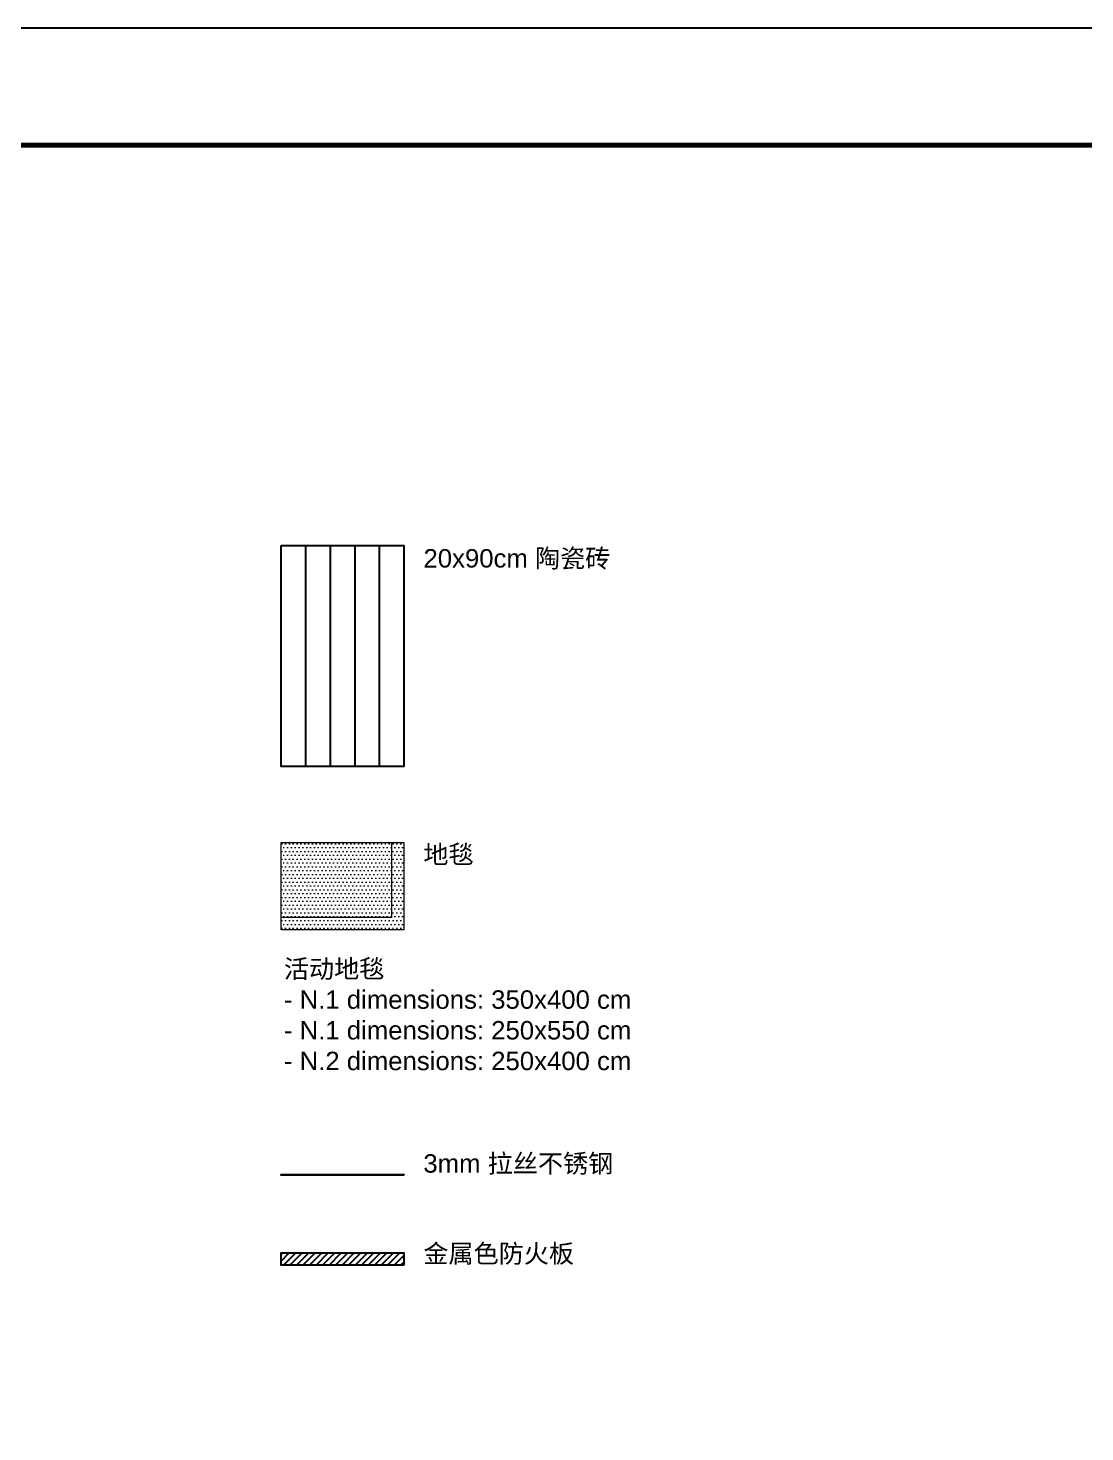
# Model space of a CAD drawing. Header units: millimetres. Extents: x 5896 to 6381, y 4295 to 4378.
# Drawn here: x 6146.59 to 6155.2, y 4366.29 to 4377.73 of the extents above; entities that cross this region are included whole.
import ezdxf

# ---------------------------------------------------------------- set-up
doc = ezdxf.new("R2010")
doc.units = ezdxf.units.MM
doc.layers.add('floor-ALU', color=7, linetype='Continuous', true_color=0x8080fe)
doc.layers.add('floor-Carpet', color=7, linetype='Continuous', lineweight=9, true_color=0xe60073)
for name, color, linetype in [('floor-testi', 11, 'Continuous'), ('floor-tiles', 11, 'Continuous'), ('GA_X DIM', 8, 'Continuous'), ('图框', 254, 'Continuous')]:
    doc.layers.add(name, color=color, linetype=linetype)
doc.styles.add('SIMPLEX', font='SIMPLEX.SHX', dxfattribs={"width": 0.65})

# ---------------------------------------------------------------- blocks, each defined once
blk = doc.blocks.new('tukuang')
at = {"layer": '图框'}
blk.add_lwpolyline([(0, 0), (4200, 0), (4200, 2969.7), (0, 2969.7)], close=True, dxfattribs=at)
at = {"layer": '图框', "const_width": 4.24}
blk.add_lwpolyline([(212.1, 2870.7), (4101, 2870.7), (4101, 99), (212.1, 99)], close=True, dxfattribs=at)

msp = doc.modelspace()

# ---------------------------------------------------------------- hatches: boundary and pattern name
at = {"layer": 'floor-ALU'}
h = msp.add_hatch(color=256, dxfattribs=at)
h.dxf.hatch_style = 1
h.paths.add_polyline_path([(6149.65, 4368.383), (6148.65, 4368.383), (6148.65, 4368.388), (6149.65, 4368.388)])
h = msp.add_hatch(dxfattribs=at)
h.set_pattern_fill('ANSI31', color=256, scale=0.3)
h.set_pattern_definition([(45, (6112.983095, 4344.42548), (-0.026516504, 0.026516504), [])])
h.paths.add_polyline_path([(6149.65, 4367.649), (6148.65, 4367.649), (6148.65, 4367.749), (6149.65, 4367.749)])
at = {"layer": 'floor-Carpet'}
h = msp.add_hatch(dxfattribs=at)
h.set_pattern_fill('DOTS', color=256, scale=0.5)
h.set_pattern_definition([(0, (5956.983572, 4270.738027), (0.015625, 0.03125), [0, -0.03125])])
h.paths.add_polyline_path([(6149.65, 4371.092), (6148.65, 4371.092), (6148.65, 4370.38), (6149.65, 4370.38)])

# ---------------------------------------------------------------- linework, layer by layer
at = {"layer": 'floor-ALU'}
for points in [[(6149.65, 4368.383), (6148.65, 4368.383), (6148.65, 4368.388), (6149.65, 4368.388)], [(6149.65, 4367.649), (6148.65, 4367.649), (6148.65, 4367.749), (6149.65, 4367.749)]]:
    msp.add_lwpolyline(points, close=True, dxfattribs=at)
at = {"layer": 'floor-Carpet'}
for points in [[(6149.65, 4371.092), (6149.65, 4370.38), (6148.65, 4370.38)], [(6149.55, 4371.092), (6149.55, 4370.48), (6148.65, 4370.48)]]:
    msp.add_lwpolyline(points, dxfattribs=at)
msp.add_lwpolyline([(6148.65, 4371.092), (6149.65, 4371.092), (6149.65, 4370.38), (6148.65, 4370.38)], close=True, dxfattribs=at)
at = {"layer": 'floor-tiles'}
for p, q in [((6148.85, 4373.512), (6148.85, 4371.712)), ((6149.05, 4373.512), (6149.05, 4371.712)), ((6149.25, 4373.512), (6149.25, 4371.712)), ((6149.45, 4373.512), (6149.45, 4371.712)), ((6149.65, 4373.512), (6149.65, 4371.712))]:
    msp.add_line(p, q, dxfattribs=at)
msp.add_lwpolyline([(6148.65, 4373.512), (6149.65, 4373.512), (6149.65, 4371.712), (6148.65, 4371.712)], close=True, dxfattribs=at)

# ---------------------------------------------------------------- block references
at = {"layer": 'GA_X DIM', "xscale": 0.009635294117647079, "yscale": 0.009635294117647079, "zscale": 0.009635294117647079}
msp.add_blockref('tukuang', (6138.363, 4349.112), dxfattribs=at)

# ---------------------------------------------------------------- texts
at = {"layer": 'floor-testi', "char_height": 0.15, "attachment_point": 1, "style": 'SIMPLEX'}
for s, insert, width in [('{\\fArial|b0|i0|c0|p34;\\W1;20x90cm \\fSimSun|b0|i0|c134|p2;陶瓷砖}', (6149.81, 4373.482), 5.35386), ('{\\fSimSun|b0|i0|c134|p2;\\W1;\\C3;地毯}', (6149.809, 4371.07), 8.24754), ('{\\fSimSun|b0|i0|c134|p2;\\W1;\\C3;活动地毯\\fArial|b0|i0|c0|p34;\\P- N.1 dimensions: 350x400 cm\\P- N.1 dimensions: 250x550 cm\\P- N.2 dimensions: 250x400 cm}', (6148.673, 4370.138), 8.24754), ('{\\fArial|b0|i0|c0|p34;\\W1;3mm \\fSimSun|b0|i0|c134|p2;拉丝不锈钢}', (6149.809, 4368.553), 8.24754), ('{\\fSimSun|b0|i0|c134|p2;\\W1;金属色防火板}', (6149.809, 4367.819), 8.24754)]:
    msp.add_mtext(s, dxfattribs=dict(at, insert=insert, width=width))

doc.saveas('drawing.dxf')
